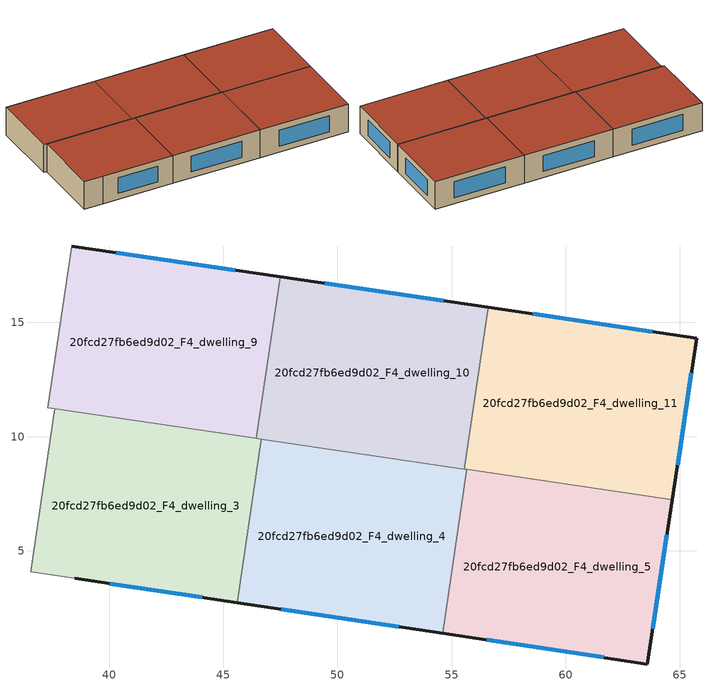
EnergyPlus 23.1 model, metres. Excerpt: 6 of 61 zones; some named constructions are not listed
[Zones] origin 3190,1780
20fcd27fb6ed9d02_F4_dwelling_10
 floor to 20fcd27fb6ed9d02_F3_dwelling_10 (EU_floor_Construction): 56.6,15.66 55.56,8.58 46.44,9.92 47.48,17.01 z12
 wall outside (EU_wall_Construction): 56.6,15.66 47.48,17.01 z12:15
 wall to 20fcd27fb6ed9d02_F4_dwelling_11 (EU_wall_Construction): 55.56,8.58 56.6,15.66 z12:15
 wall to 20fcd27fb6ed9d02_F4_dwelling_9 (EU_wall_Construction): 47.48,17.01 46.44,9.92 z12:15
 wall to 20fcd27fb6ed9d02_F4_dwelling_4 (EU_wall_Construction): 46.66,9.89 55.56,8.58 z12:15
 wall to 20fcd27fb6ed9d02_F4_dwelling_3 (EU_wall_Construction): 46.44,9.92 46.66,9.89 z12:15
 window (EU_Window_Construction): 54.65,15.95 49.44,16.72 z12.64:14.36
 roof outside (EU_roof_Construction): 55.56,8.58 56.6,15.66 47.48,17.01 46.44,9.92 z15
20fcd27fb6ed9d02_F4_dwelling_11
 floor to 20fcd27fb6ed9d02_F3_dwelling_11 (EU_floor_Construction): 65.73,14.32 64.67,7.24 55.56,8.58 56.6,15.66 z12
 wall outside (EU_wall_Construction): 64.67,7.24 65.73,14.32 56.6,15.66 z12:15
 wall to 20fcd27fb6ed9d02_F4_dwelling_5 (EU_wall_Construction): 55.67,8.56 64.67,7.24 z12:15
 wall to 20fcd27fb6ed9d02_F4_dwelling_4 (EU_wall_Construction): 55.56,8.58 55.67,8.56 z12:15
 window (EU_Window_Construction): 64.89,8.75 65.51,12.8 / 63.78,14.6 58.56,15.37 z12.64:14.36
 roof outside (EU_roof_Construction): 64.67,7.24 65.73,14.32 56.6,15.66 55.56,8.58 z15
20fcd27fb6ed9d02_F4_dwelling_3
 floor to 20fcd27fb6ed9d02_F3_dwelling_3 (EU_floor_Construction): 46.66,9.89 45.6,2.73 38.5,3.79 36.57,4.09 37.62,11.22 z12
 wall outside (EU_wall_Construction): 38.5,3.79 45.6,2.73 z12:15
 wall to 20fcd27fb6ed9d02_F4_dwelling_4 (EU_wall_Construction): 45.6,2.73 46.66,9.89 z12:15
 wall adiabatic (EU_wall_Construction): 36.57,4.09 38.5,3.79 z12:15
 wall to 20fcd27fb6ed9d02_F4_dwelling_2 (EU_wall_Construction): 37.62,11.22 36.57,4.09 z12:15
 wall to 20fcd27fb6ed9d02_F4_dwelling_9 (EU_wall_Construction): 46.44,9.92 37.62,11.22 z12:15
 window (EU_Window_Construction): 40.02,3.56 44.08,2.96 z12.64:14.36
 roof outside (EU_roof_Construction): 45.6,2.73 46.66,9.89 37.62,11.22 36.57,4.09 38.5,3.79 z15
20fcd27fb6ed9d02_F4_dwelling_4
 floor to 20fcd27fb6ed9d02_F3_dwelling_4 (EU_floor_Construction): 55.67,8.56 54.61,1.38 45.6,2.73 46.66,9.89 z12
 wall outside (EU_wall_Construction): 45.6,2.73 54.61,1.38 z12:15
 wall to 20fcd27fb6ed9d02_F4_dwelling_5 (EU_wall_Construction): 54.61,1.38 55.67,8.56 z12:15
 window (EU_Window_Construction): 47.53,2.44 52.68,1.67 z12.64:14.36
 roof outside (EU_roof_Construction): 54.61,1.38 55.67,8.56 46.66,9.89 45.6,2.73 z15
20fcd27fb6ed9d02_F4_dwelling_5
 floor to 20fcd27fb6ed9d02_F3_dwelling_5 (EU_floor_Construction): 64.67,7.24 63.58,0.04 54.61,1.38 55.67,8.56 z12
 wall outside (EU_wall_Construction): 54.61,1.38 63.58,0.04 64.67,7.24 z12:15
 window (EU_Window_Construction): 63.81,1.58 64.43,5.69 / 56.53,1.09 61.66,0.33 z12.64:14.36
 roof outside (EU_roof_Construction): 63.58,0.04 64.67,7.24 55.67,8.56 54.61,1.38 z15
20fcd27fb6ed9d02_F4_dwelling_9
 floor to 20fcd27fb6ed9d02_F3_dwelling_9 (EU_floor_Construction): 47.48,17.01 46.44,9.92 37.32,11.27 38.36,18.35 z12
 wall outside (EU_wall_Construction): 47.48,17.01 38.36,18.35 z12:15
 wall to 20fcd27fb6ed9d02_F4_dwelling_8 (EU_wall_Construction): 38.36,18.35 37.32,11.27 z12:15
 wall to 20fcd27fb6ed9d02_F4_dwelling_2 (EU_wall_Construction): 37.32,11.27 37.62,11.22 z12:15
 window (EU_Window_Construction): 45.53,17.29 40.32,18.06 z12.64:14.36
 roof outside (EU_roof_Construction): 46.44,9.92 47.48,17.01 38.36,18.35 37.32,11.27 z15
[SCHEDULE:FILE] Column Number=1; Rows to Skip at Top=0; Number of Hours of Data=8760; Column Separator=Comma; Interpolate to Timestep=No; Minutes per Item=60; Adjust Schedule for Daylight Savings=Yes
Name | File
EU_Step8_GainSchedule_20fcd27fb6ed9d02_F2_dwelling_6_f000 | ../../schedules/20fcd27fb6ed9d02/20fcd27fb6ed9d02_F2_dwelling_6_f000_gain.csv
EU_Step8_GainSchedule_20fcd27fb6ed9d02_F2_dwelling_7_f000 | ../../schedules/20fcd27fb6ed9d02/20fcd27fb6ed9d02_F2_dwelling_7_f000_gain.csv
EU_Step8_GainSchedule_20fcd27fb6ed9d02_F2_dwelling_8_f000 | ../../schedules/20fcd27fb6ed9d02/20fcd27fb6ed9d02_F2_dwelling_8_f000_gain.csv
EU_Step8_GainSchedule_20fcd27fb6ed9d02_F2_dwelling_9_f000 | ../../schedules/20fcd27fb6ed9d02/20fcd27fb6ed9d02_F2_dwelling_9_f000_gain.csv
EU_Step8_GainSchedule_20fcd27fb6ed9d02_F2_dwelling_10_f000 | ../../schedules/20fcd27fb6ed9d02/20fcd27fb6ed9d02_F2_dwelling_10_f000_gain.csv
EU_Step8_GainSchedule_20fcd27fb6ed9d02_F2_dwelling_11_f000 | ../../schedules/20fcd27fb6ed9d02/20fcd27fb6ed9d02_F2_dwelling_11_f000_gain.csv
EU_Step8_GainSchedule_20fcd27fb6ed9d02_F3_dwelling_0_f000 | ../../schedules/20fcd27fb6ed9d02/20fcd27fb6ed9d02_F3_dwelling_0_f000_gain.csv
EU_Step8_GainSchedule_20fcd27fb6ed9d02_F3_dwelling_1_f000 | ../../schedules/20fcd27fb6ed9d02/20fcd27fb6ed9d02_F3_dwelling_1_f000_gain.csv
EU_Step8_GainSchedule_20fcd27fb6ed9d02_F3_dwelling_2_f000 | ../../schedules/20fcd27fb6ed9d02/20fcd27fb6ed9d02_F3_dwelling_2_f000_gain.csv
EU_Step8_GainSchedule_20fcd27fb6ed9d02_F3_dwelling_3_f000 | ../../schedules/20fcd27fb6ed9d02/20fcd27fb6ed9d02_F3_dwelling_3_f000_gain.csv
EU_Step8_GainSchedule_20fcd27fb6ed9d02_F3_dwelling_4_f000 | ../../schedules/20fcd27fb6ed9d02/20fcd27fb6ed9d02_F3_dwelling_4_f000_gain.csv
EU_Step8_GainSchedule_20fcd27fb6ed9d02_F3_dwelling_5_f000 | ../../schedules/20fcd27fb6ed9d02/20fcd27fb6ed9d02_F3_dwelling_5_f000_gain.csv
EU_Step8_GainSchedule_20fcd27fb6ed9d02_F3_dwelling_6_f000 | ../../schedules/20fcd27fb6ed9d02/20fcd27fb6ed9d02_F3_dwelling_6_f000_gain.csv
EU_Step8_GainSchedule_20fcd27fb6ed9d02_F3_dwelling_7_f000 | ../../schedules/20fcd27fb6ed9d02/20fcd27fb6ed9d02_F3_dwelling_7_f000_gain.csv
EU_Step8_GainSchedule_20fcd27fb6ed9d02_F3_dwelling_8_f000 | ../../schedules/20fcd27fb6ed9d02/20fcd27fb6ed9d02_F3_dwelling_8_f000_gain.csv
EU_Step8_GainSchedule_20fcd27fb6ed9d02_F3_dwelling_9_f000 | ../../schedules/20fcd27fb6ed9d02/20fcd27fb6ed9d02_F3_dwelling_9_f000_gain.csv
EU_Step8_GainSchedule_20fcd27fb6ed9d02_F3_dwelling_10_f000 | ../../schedules/20fcd27fb6ed9d02/20fcd27fb6ed9d02_F3_dwelling_10_f000_gain.csv
EU_Step8_GainSchedule_20fcd27fb6ed9d02_F3_dwelling_11_f000 | ../../schedules/20fcd27fb6ed9d02/20fcd27fb6ed9d02_F3_dwelling_11_f000_gain.csv
EU_Step8_GainSchedule_20fcd27fb6ed9d02_F4_dwelling_0_f000 | ../../schedules/20fcd27fb6ed9d02/20fcd27fb6ed9d02_F4_dwelling_0_f000_gain.csv
EU_Step8_GainSchedule_20fcd27fb6ed9d02_F4_dwelling_1_f000 | ../../schedules/20fcd27fb6ed9d02/20fcd27fb6ed9d02_F4_dwelling_1_f000_gain.csv
EU_Step8_GainSchedule_20fcd27fb6ed9d02_F4_dwelling_2_f000 | ../../schedules/20fcd27fb6ed9d02/20fcd27fb6ed9d02_F4_dwelling_2_f000_gain.csv
EU_Step8_GainSchedule_20fcd27fb6ed9d02_F4_dwelling_3_f000 | ../../schedules/20fcd27fb6ed9d02/20fcd27fb6ed9d02_F4_dwelling_3_f000_gain.csv
EU_Step8_GainSchedule_20fcd27fb6ed9d02_F4_dwelling_4_f000 | ../../schedules/20fcd27fb6ed9d02/20fcd27fb6ed9d02_F4_dwelling_4_f000_gain.csv
EU_Step8_GainSchedule_20fcd27fb6ed9d02_F4_dwelling_5_f000 | ../../schedules/20fcd27fb6ed9d02/20fcd27fb6ed9d02_F4_dwelling_5_f000_gain.csv
EU_Step8_GainSchedule_20fcd27fb6ed9d02_F4_dwelling_6_f000 | ../../schedules/20fcd27fb6ed9d02/20fcd27fb6ed9d02_F4_dwelling_6_f000_gain.csv
EU_Step8_GainSchedule_20fcd27fb6ed9d02_F4_dwelling_7_f000 | ../../schedules/20fcd27fb6ed9d02/20fcd27fb6ed9d02_F4_dwelling_7_f000_gain.csv
EU_Step8_GainSchedule_20fcd27fb6ed9d02_F4_dwelling_8_f000 | ../../schedules/20fcd27fb6ed9d02/20fcd27fb6ed9d02_F4_dwelling_8_f000_gain.csv
EU_Step8_GainSchedule_20fcd27fb6ed9d02_F4_dwelling_9_f000 | ../../schedules/20fcd27fb6ed9d02/20fcd27fb6ed9d02_F4_dwelling_9_f000_gain.csv
EU_Step8_GainSchedule_20fcd27fb6ed9d02_F4_dwelling_10_f000 | ../../schedules/20fcd27fb6ed9d02/20fcd27fb6ed9d02_F4_dwelling_10_f000_gain.csv
EU_Step8_GainSchedule_20fcd27fb6ed9d02_F4_dwelling_11_f000 | ../../schedules/20fcd27fb6ed9d02/20fcd27fb6ed9d02_F4_dwelling_11_f000_gain.csv
